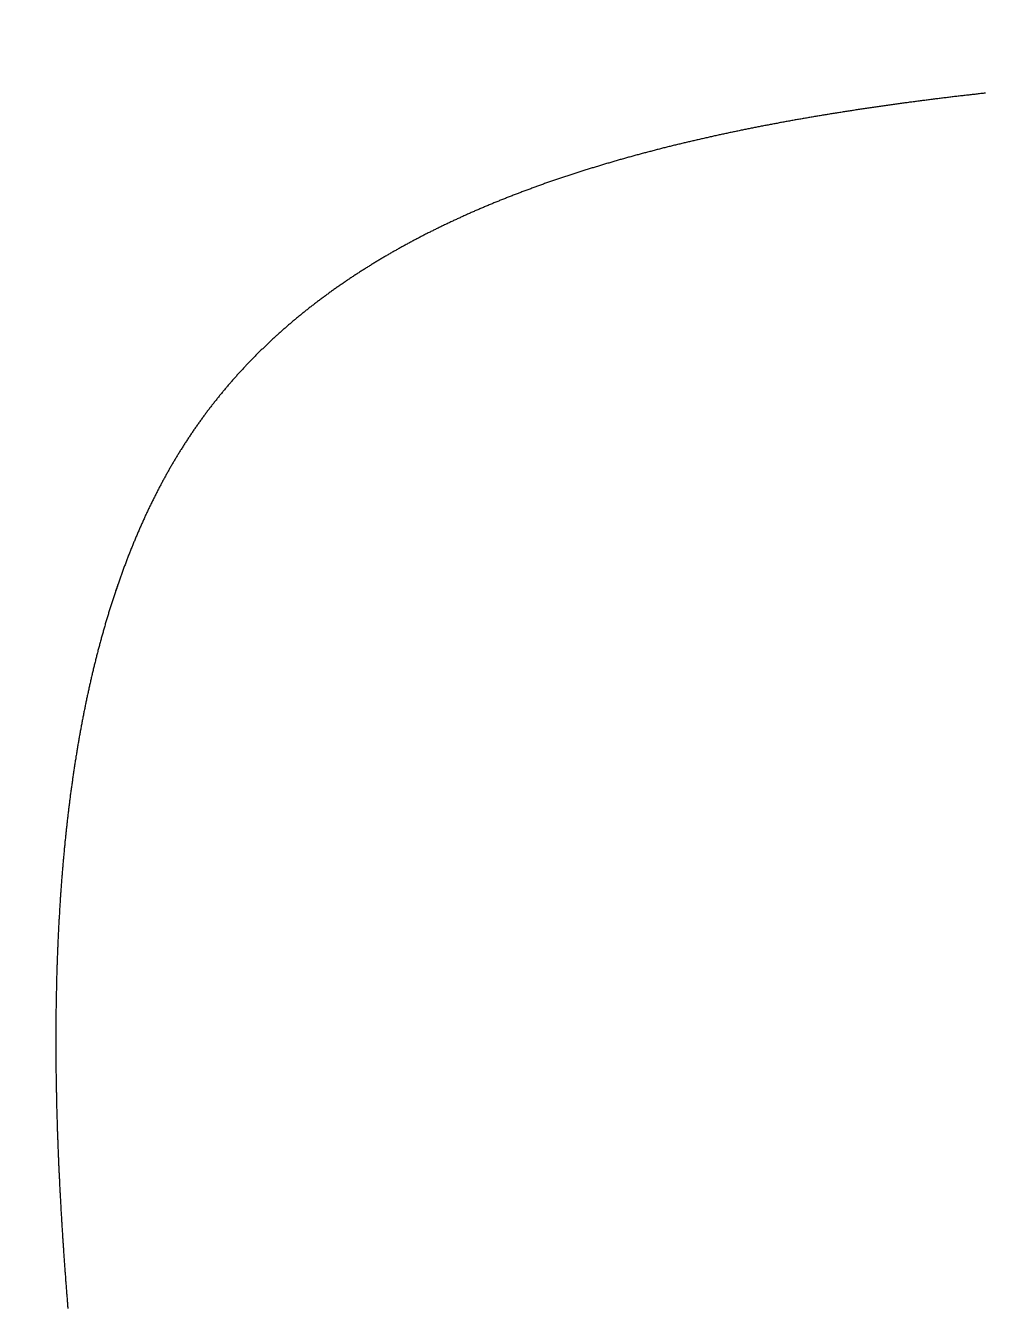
# Model space of a CAD drawing. Header units: millimetres. Extents: x 88 to 97873, y 32 to 55088.
# Drawn here: x 48862.303 to 48864.169, y 4954.889 to 4957.385 of the extents above; entities that cross this region are included whole.
import ezdxf

# ---------------------------------------------------------------- set-up
doc = ezdxf.new("R2010")
doc.units = ezdxf.units.MM
doc.header["$LTSCALE"] = 0.3

msp = doc.modelspace()

# ---------------------------------------------------------------- linework, layer by layer
msp.add_lwpolyline([(48864.1708, 4957.254), (48864.1684, 4957.2537), (48864.1661, 4957.2535), (48864.1638, 4957.2532), (48864.1615, 4957.253), (48864.1592, 4957.2527), (48864.1568, 4957.2524), (48864.1545, 4957.2522), (48864.1522, 4957.2519), (48864.1499, 4957.2516), (48864.1476, 4957.2514), (48864.1452, 4957.2511), (48864.1429, 4957.2509), (48864.1406, 4957.2506), (48864.1383, 4957.2503), (48864.136, 4957.2501), (48864.1337, 4957.2498), (48864.1313, 4957.2495), (48864.129, 4957.2492), (48864.1267, 4957.249), (48864.1244, 4957.2487), (48864.1221, 4957.2484), (48864.1198, 4957.2482), (48864.1175, 4957.2479), (48864.1152, 4957.2476), (48864.1128, 4957.2473), (48864.1105, 4957.2471), (48864.1082, 4957.2468), (48864.1059, 4957.2465), (48864.1036, 4957.2462), (48864.1013, 4957.246), (48864.099, 4957.2457), (48864.0967, 4957.2454), (48864.0944, 4957.2451), (48864.0921, 4957.2448), (48864.0898, 4957.2446), (48864.0875, 4957.2443), (48864.0852, 4957.244), (48864.0829, 4957.2437), (48864.0806, 4957.2434), (48864.0783, 4957.2431), (48864.076, 4957.2428), (48864.0737, 4957.2426), (48864.0714, 4957.2423), (48864.0691, 4957.242), (48864.0668, 4957.2417), (48864.0645, 4957.2414), (48864.0622, 4957.2411), (48864.0599, 4957.2408), (48864.0576, 4957.2405), (48864.0553, 4957.2402), (48864.053, 4957.2399), (48864.0507, 4957.2396), (48864.0484, 4957.2394), (48864.0461, 4957.2391), (48864.0438, 4957.2388), (48864.0415, 4957.2385), (48864.0392, 4957.2382), (48864.0369, 4957.2379), (48864.0347, 4957.2376), (48864.0324, 4957.2373), (48864.0301, 4957.237), (48864.0278, 4957.2367), (48864.0255, 4957.2364), (48864.0232, 4957.2361), (48864.0209, 4957.2357), (48864.0186, 4957.2354), (48864.0164, 4957.2351), (48864.0141, 4957.2348), (48864.0118, 4957.2345), (48864.0095, 4957.2342), (48864.0072, 4957.2339), (48864.0049, 4957.2336), (48864.0027, 4957.2333), (48864.0004, 4957.233), (48863.9981, 4957.2327), (48863.9958, 4957.2323), (48863.9936, 4957.232), (48863.9913, 4957.2317), (48863.989, 4957.2314), (48863.9867, 4957.2311), (48863.9844, 4957.2308), (48863.9822, 4957.2304), (48863.9799, 4957.2301), (48863.9776, 4957.2298), (48863.9754, 4957.2295), (48863.9731, 4957.2292), (48863.9708, 4957.2288), (48863.9685, 4957.2285), (48863.9663, 4957.2282), (48863.964, 4957.2279), (48863.9617, 4957.2275), (48863.9595, 4957.2272), (48863.9572, 4957.2269), (48863.9549, 4957.2265), (48863.9527, 4957.2262), (48863.9504, 4957.2259), (48863.9481, 4957.2256), (48863.9459, 4957.2252), (48863.9436, 4957.2249), (48863.9414, 4957.2246), (48863.9391, 4957.2242), (48863.9368, 4957.2239), (48863.9346, 4957.2235), (48863.9323, 4957.2232), (48863.9301, 4957.2229), (48863.9278, 4957.2225), (48863.9255, 4957.2222), (48863.9233, 4957.2219), (48863.921, 4957.2215), (48863.9188, 4957.2212), (48863.9165, 4957.2208), (48863.9143, 4957.2205), (48863.912, 4957.2201), (48863.9098, 4957.2198), (48863.9075, 4957.2194), (48863.9053, 4957.2191), (48863.903, 4957.2187), (48863.9008, 4957.2184), (48863.8985, 4957.218), (48863.8963, 4957.2177), (48863.894, 4957.2173), (48863.8918, 4957.217), (48863.8896, 4957.2166), (48863.8873, 4957.2163), (48863.8851, 4957.2159), (48863.8828, 4957.2156), (48863.8806, 4957.2152), (48863.8783, 4957.2148), (48863.8761, 4957.2145), (48863.8739, 4957.2141), (48863.8716, 4957.2138), (48863.8694, 4957.2134), (48863.8672, 4957.213), (48863.8649, 4957.2127), (48863.8627, 4957.2123), (48863.8605, 4957.2119), (48863.8582, 4957.2116), (48863.856, 4957.2112), (48863.8538, 4957.2108), (48863.8515, 4957.2105), (48863.8493, 4957.2101), (48863.8471, 4957.2097), (48863.8448, 4957.2093), (48863.8426, 4957.209), (48863.8404, 4957.2086), (48863.8382, 4957.2082), (48863.8359, 4957.2078), (48863.8337, 4957.2075), (48863.8315, 4957.2071), (48863.8293, 4957.2067), (48863.8271, 4957.2063), (48863.8248, 4957.2059), (48863.8226, 4957.2055), (48863.8204, 4957.2052), (48863.8182, 4957.2048), (48863.816, 4957.2044), (48863.8138, 4957.204), (48863.8115, 4957.2036), (48863.8093, 4957.2032), (48863.8071, 4957.2028), (48863.8049, 4957.2024), (48863.8027, 4957.2021), (48863.8005, 4957.2017), (48863.7983, 4957.2013), (48863.7961, 4957.2009), (48863.7939, 4957.2005), (48863.7916, 4957.2001), (48863.7894, 4957.1997), (48863.7872, 4957.1993), (48863.785, 4957.1989), (48863.7828, 4957.1985), (48863.7806, 4957.1981), (48863.7784, 4957.1977), (48863.7762, 4957.1973), (48863.774, 4957.1969), (48863.7718, 4957.1965), (48863.7696, 4957.1961), (48863.7674, 4957.1956), (48863.7652, 4957.1952), (48863.763, 4957.1948), (48863.7609, 4957.1944), (48863.7587, 4957.194), (48863.7565, 4957.1936), (48863.7543, 4957.1932), (48863.7521, 4957.1928), (48863.7499, 4957.1923), (48863.7477, 4957.1919), (48863.7455, 4957.1915), (48863.7433, 4957.1911), (48863.7412, 4957.1907), (48863.739, 4957.1902), (48863.7368, 4957.1898), (48863.7346, 4957.1894), (48863.7324, 4957.189), (48863.7302, 4957.1885), (48863.7281, 4957.1881), (48863.7259, 4957.1877), (48863.7237, 4957.1873), (48863.7215, 4957.1868), (48863.7194, 4957.1864), (48863.7172, 4957.186), (48863.715, 4957.1855), (48863.7128, 4957.1851), (48863.7107, 4957.1847), (48863.7085, 4957.1842), (48863.7063, 4957.1838), (48863.7042, 4957.1833), (48863.702, 4957.1829), (48863.6998, 4957.1825), (48863.6977, 4957.182), (48863.6955, 4957.1816), (48863.6933, 4957.1811), (48863.6912, 4957.1807), (48863.689, 4957.1802), (48863.6868, 4957.1798), (48863.6847, 4957.1793), (48863.6825, 4957.1789), (48863.6804, 4957.1784), (48863.6782, 4957.178), (48863.676, 4957.1775), (48863.6739, 4957.1771), (48863.6717, 4957.1766), (48863.6696, 4957.1762), (48863.6674, 4957.1757), (48863.6653, 4957.1753), (48863.6631, 4957.1748), (48863.661, 4957.1743), (48863.6588, 4957.1739), (48863.6567, 4957.1734), (48863.6546, 4957.1729), (48863.6524, 4957.1725), (48863.6503, 4957.172), (48863.6481, 4957.1715), (48863.646, 4957.1711), (48863.6438, 4957.1706), (48863.6417, 4957.1701), (48863.6396, 4957.1697), (48863.6374, 4957.1692), (48863.6353, 4957.1687), (48863.6332, 4957.1682), (48863.631, 4957.1678), (48863.6289, 4957.1673), (48863.6268, 4957.1668), (48863.6246, 4957.1663), (48863.6225, 4957.1658), (48863.6204, 4957.1653), (48863.6182, 4957.1649), (48863.6161, 4957.1644), (48863.614, 4957.1639), (48863.6119, 4957.1634), (48863.6097, 4957.1629), (48863.6076, 4957.1624), (48863.6055, 4957.1619), (48863.6034, 4957.1614), (48863.6013, 4957.1609), (48863.5991, 4957.1605), (48863.597, 4957.16), (48863.5949, 4957.1595), (48863.5928, 4957.159), (48863.5907, 4957.1585), (48863.5886, 4957.158), (48863.5865, 4957.1575), (48863.5844, 4957.157), (48863.5823, 4957.1564), (48863.5801, 4957.1559), (48863.578, 4957.1554), (48863.5759, 4957.1549), (48863.5738, 4957.1544), (48863.5717, 4957.1539), (48863.5696, 4957.1534), (48863.5675, 4957.1529), (48863.5654, 4957.1524), (48863.5633, 4957.1519), (48863.5612, 4957.1513), (48863.5591, 4957.1508), (48863.557, 4957.1503), (48863.555, 4957.1498), (48863.5529, 4957.1493), (48863.5508, 4957.1487), (48863.5487, 4957.1482), (48863.5466, 4957.1477), (48863.5445, 4957.1472), (48863.5424, 4957.1466), (48863.5403, 4957.1461), (48863.5382, 4957.1456), (48863.5362, 4957.145), (48863.5341, 4957.1445), (48863.532, 4957.144), (48863.5299, 4957.1434), (48863.5278, 4957.1429), (48863.5258, 4957.1424), (48863.5237, 4957.1418), (48863.5216, 4957.1413), (48863.5195, 4957.1407), (48863.5175, 4957.1402), (48863.5154, 4957.1397), (48863.5133, 4957.1391), (48863.5113, 4957.1386), (48863.5092, 4957.138), (48863.5071, 4957.1375), (48863.5051, 4957.1369), (48863.503, 4957.1364), (48863.5009, 4957.1358), (48863.4989, 4957.1353), (48863.4968, 4957.1347), (48863.4948, 4957.1341), (48863.4927, 4957.1336), (48863.4906, 4957.133), (48863.4886, 4957.1325), (48863.4865, 4957.1319), (48863.4845, 4957.1313), (48863.4824, 4957.1308), (48863.4804, 4957.1302), (48863.4783, 4957.1296), (48863.4763, 4957.1291), (48863.4742, 4957.1285), (48863.4722, 4957.1279), (48863.4702, 4957.1274), (48863.4681, 4957.1268), (48863.4661, 4957.1262), (48863.464, 4957.1256), (48863.462, 4957.125), (48863.46, 4957.1245), (48863.4579, 4957.1239), (48863.4559, 4957.1233), (48863.4538, 4957.1227), (48863.4518, 4957.1221), (48863.4498, 4957.1215), (48863.4478, 4957.121), (48863.4457, 4957.1204), (48863.4437, 4957.1198), (48863.4417, 4957.1192), (48863.4396, 4957.1186), (48863.4376, 4957.118), (48863.4356, 4957.1174), (48863.4336, 4957.1168), (48863.4316, 4957.1162), (48863.4295, 4957.1156), (48863.4275, 4957.115), (48863.4255, 4957.1144), (48863.4235, 4957.1138), (48863.4215, 4957.1132), (48863.4195, 4957.1126), (48863.4175, 4957.112), (48863.4155, 4957.1114), (48863.4134, 4957.1108), (48863.4114, 4957.1102), (48863.4094, 4957.1095), (48863.4074, 4957.1089), (48863.4054, 4957.1083), (48863.4034, 4957.1077), (48863.4014, 4957.1071), (48863.3994, 4957.1065), (48863.3974, 4957.1058), (48863.3954, 4957.1052), (48863.3934, 4957.1046), (48863.3914, 4957.104), (48863.3895, 4957.1033), (48863.3875, 4957.1027), (48863.3855, 4957.1021), (48863.3835, 4957.1014), (48863.3815, 4957.1008), (48863.3795, 4957.1002), (48863.3775, 4957.0995), (48863.3756, 4957.0989), (48863.3736, 4957.0983), (48863.3716, 4957.0976), (48863.3696, 4957.097), (48863.3676, 4957.0963), (48863.3657, 4957.0957), (48863.3637, 4957.0951), (48863.3617, 4957.0944), (48863.3597, 4957.0938), (48863.3578, 4957.0931), (48863.3558, 4957.0925), (48863.3538, 4957.0918), (48863.3519, 4957.0912), (48863.3499, 4957.0905), (48863.348, 4957.0898), (48863.346, 4957.0892), (48863.344, 4957.0885), (48863.3421, 4957.0879), (48863.3401, 4957.0872), (48863.3382, 4957.0865), (48863.3362, 4957.0859), (48863.3343, 4957.0852), (48863.3323, 4957.0845), (48863.3303, 4957.0839), (48863.3284, 4957.0832), (48863.3265, 4957.0825), (48863.3245, 4957.0818), (48863.3226, 4957.0812), (48863.3206, 4957.0805), (48863.3187, 4957.0798), (48863.3167, 4957.0791), (48863.3148, 4957.0785), (48863.3129, 4957.0778), (48863.3109, 4957.0771), (48863.309, 4957.0764), (48863.3071, 4957.0757), (48863.3051, 4957.075), (48863.3032, 4957.0743), (48863.3013, 4957.0736), (48863.2993, 4957.0729), (48863.2974, 4957.0722), (48863.2955, 4957.0716), (48863.2936, 4957.0709), (48863.2917, 4957.0702), (48863.2897, 4957.0695), (48863.2878, 4957.0687), (48863.2859, 4957.068), (48863.284, 4957.0673), (48863.2821, 4957.0666), (48863.2802, 4957.0659), (48863.2782, 4957.0652), (48863.2763, 4957.0645), (48863.2744, 4957.0638), (48863.2725, 4957.0631), (48863.2706, 4957.0624), (48863.2687, 4957.0616), (48863.2668, 4957.0609), (48863.2649, 4957.0602), (48863.263, 4957.0595), (48863.2611, 4957.0588), (48863.2592, 4957.058), (48863.2573, 4957.0573), (48863.2554, 4957.0566), (48863.2535, 4957.0558), (48863.2517, 4957.0551), (48863.2498, 4957.0544), (48863.2479, 4957.0536), (48863.246, 4957.0529), (48863.2441, 4957.0522), (48863.2422, 4957.0514), (48863.2403, 4957.0507), (48863.2385, 4957.0499), (48863.2366, 4957.0492), (48863.2347, 4957.0485), (48863.2328, 4957.0477), (48863.231, 4957.047), (48863.2291, 4957.0462), (48863.2272, 4957.0455), (48863.2254, 4957.0447), (48863.2235, 4957.044), (48863.2216, 4957.0432), (48863.2198, 4957.0424), (48863.2179, 4957.0417), (48863.216, 4957.0409), (48863.2142, 4957.0402), (48863.2123, 4957.0394), (48863.2105, 4957.0386), (48863.2086, 4957.0379), (48863.2068, 4957.0371), (48863.2049, 4957.0363), (48863.2031, 4957.0355), (48863.2012, 4957.0348), (48863.1994, 4957.034), (48863.1975, 4957.0332), (48863.1957, 4957.0324), (48863.1938, 4957.0317), (48863.192, 4957.0309), (48863.1902, 4957.0301), (48863.1883, 4957.0293), (48863.1865, 4957.0285), (48863.1847, 4957.0277), (48863.1828, 4957.0269), (48863.181, 4957.0261), (48863.1792, 4957.0254), (48863.1773, 4957.0246), (48863.1755, 4957.0238), (48863.1737, 4957.023), (48863.1719, 4957.0222), (48863.1701, 4957.0214), (48863.1682, 4957.0206), (48863.1664, 4957.0198), (48863.1646, 4957.0189), (48863.1628, 4957.0181), (48863.161, 4957.0173), (48863.1592, 4957.0165), (48863.1574, 4957.0157), (48863.1555, 4957.0149), (48863.1537, 4957.0141), (48863.1519, 4957.0133), (48863.1501, 4957.0124), (48863.1483, 4957.0116), (48863.1465, 4957.0108), (48863.1447, 4957.01), (48863.1429, 4957.0091), (48863.1411, 4957.0083), (48863.1394, 4957.0075), (48863.1376, 4957.0067), (48863.1358, 4957.0058), (48863.134, 4957.005), (48863.1322, 4957.0041), (48863.1304, 4957.0033), (48863.1286, 4957.0025), (48863.1269, 4957.0016), (48863.1251, 4957.0008), (48863.1233, 4956.9999), (48863.1215, 4956.9991), (48863.1198, 4956.9982), (48863.118, 4956.9974), (48863.1162, 4956.9965), (48863.1144, 4956.9957), (48863.1127, 4956.9948), (48863.1109, 4956.994), (48863.1091, 4956.9931), (48863.1074, 4956.9923), (48863.1056, 4956.9914), (48863.1039, 4956.9905), (48863.1021, 4956.9897), (48863.1003, 4956.9888), (48863.0986, 4956.9879), (48863.0968, 4956.9871), (48863.0951, 4956.9862), (48863.0933, 4956.9853), (48863.0916, 4956.9844), (48863.0899, 4956.9836), (48863.0881, 4956.9827), (48863.0864, 4956.9818), (48863.0846, 4956.9809), (48863.0829, 4956.98), (48863.0812, 4956.9792), (48863.0794, 4956.9783), (48863.0777, 4956.9774), (48863.076, 4956.9765), (48863.0742, 4956.9756), (48863.0725, 4956.9747), (48863.0708, 4956.9738), (48863.0691, 4956.9729), (48863.0673, 4956.972), (48863.0656, 4956.9711), (48863.0639, 4956.9702), (48863.0622, 4956.9693), (48863.0605, 4956.9684), (48863.0587, 4956.9675), (48863.057, 4956.9666), (48863.0553, 4956.9657), (48863.0536, 4956.9647), (48863.0519, 4956.9638), (48863.0502, 4956.9629), (48863.0485, 4956.962), (48863.0468, 4956.9611), (48863.0451, 4956.9601), (48863.0434, 4956.9592), (48863.0417, 4956.9583), (48863.04, 4956.9574), (48863.0383, 4956.9564), (48863.0366, 4956.9555), (48863.0349, 4956.9546), (48863.0333, 4956.9536), (48863.0316, 4956.9527), (48863.0299, 4956.9518), (48863.0282, 4956.9508), (48863.0265, 4956.9499), (48863.0249, 4956.9489), (48863.0232, 4956.948), (48863.0215, 4956.947), (48863.0198, 4956.9461), (48863.0182, 4956.9451), (48863.0165, 4956.9442), (48863.0148, 4956.9432), (48863.0132, 4956.9423), (48863.0115, 4956.9413), (48863.0098, 4956.9404), (48863.0082, 4956.9394), (48863.0065, 4956.9384), (48863.0049, 4956.9375), (48863.0032, 4956.9365), (48863.0016, 4956.9355), (48862.9999, 4956.9346), (48862.9983, 4956.9336), (48862.9966, 4956.9326), (48862.995, 4956.9316), (48862.9933, 4956.9307), (48862.9917, 4956.9297), (48862.9901, 4956.9287), (48862.9884, 4956.9277), (48862.9868, 4956.9267), (48862.9852, 4956.9257), (48862.9835, 4956.9247), (48862.9819, 4956.9237), (48862.9803, 4956.9228), (48862.9786, 4956.9218), (48862.977, 4956.9208), (48862.9754, 4956.9198), (48862.9738, 4956.9188), (48862.9722, 4956.9178), (48862.9705, 4956.9168), (48862.9689, 4956.9157), (48862.9673, 4956.9147), (48862.9657, 4956.9137), (48862.9641, 4956.9127), (48862.9625, 4956.9117), (48862.9609, 4956.9107), (48862.9593, 4956.9097), (48862.9577, 4956.9086), (48862.9561, 4956.9076), (48862.9545, 4956.9066), (48862.9529, 4956.9056), (48862.9513, 4956.9045), (48862.9497, 4956.9035), (48862.9481, 4956.9025), (48862.9465, 4956.9015), (48862.9449, 4956.9004), (48862.9434, 4956.8994), (48862.9418, 4956.8983), (48862.9402, 4956.8973), (48862.9386, 4956.8963), (48862.9371, 4956.8952), (48862.9355, 4956.8942), (48862.9339, 4956.8931), (48862.9323, 4956.8921), (48862.9308, 4956.891), (48862.9292, 4956.89), (48862.9276, 4956.8889), (48862.9261, 4956.8878), (48862.9245, 4956.8868), (48862.923, 4956.8857), (48862.9214, 4956.8847), (48862.9199, 4956.8836), (48862.9183, 4956.8825), (48862.9167, 4956.8815), (48862.9152, 4956.8804), (48862.9137, 4956.8793), (48862.9121, 4956.8782), (48862.9106, 4956.8772), (48862.909, 4956.8761), (48862.9075, 4956.875), (48862.906, 4956.8739), (48862.9044, 4956.8728), (48862.9029, 4956.8717), (48862.9014, 4956.8707), (48862.8998, 4956.8696), (48862.8983, 4956.8685), (48862.8968, 4956.8674), (48862.8953, 4956.8663), (48862.8937, 4956.8652), (48862.8922, 4956.8641), (48862.8907, 4956.863), (48862.8892, 4956.8619), (48862.8877, 4956.8608), (48862.8862, 4956.8597), (48862.8847, 4956.8585), (48862.8832, 4956.8574), (48862.8817, 4956.8563), (48862.8802, 4956.8552), (48862.8787, 4956.8541), (48862.8772, 4956.853), (48862.8757, 4956.8518), (48862.8742, 4956.8507), (48862.8727, 4956.8496), (48862.8712, 4956.8485), (48862.8697, 4956.8473), (48862.8682, 4956.8462), (48862.8667, 4956.8451), (48862.8652, 4956.8439), (48862.8638, 4956.8428), (48862.8623, 4956.8416), (48862.8608, 4956.8405), (48862.8593, 4956.8394), (48862.8579, 4956.8382), (48862.8564, 4956.8371), (48862.8549, 4956.8359), (48862.8535, 4956.8348), (48862.852, 4956.8336), (48862.8506, 4956.8324), (48862.8491, 4956.8313), (48862.8476, 4956.8301), (48862.8462, 4956.829), (48862.8447, 4956.8278), (48862.8433, 4956.8266), (48862.8418, 4956.8255), (48862.8404, 4956.8243), (48862.8389, 4956.8231), (48862.8375, 4956.8219), (48862.8361, 4956.8208), (48862.8346, 4956.8196), (48862.8332, 4956.8184), (48862.8318, 4956.8172), (48862.8303, 4956.816), (48862.8289, 4956.8148), (48862.8275, 4956.8136), (48862.826, 4956.8125), (48862.8246, 4956.8113), (48862.8232, 4956.8101), (48862.8218, 4956.8089), (48862.8204, 4956.8077), (48862.819, 4956.8065), (48862.8175, 4956.8053), (48862.8161, 4956.8041), (48862.8147, 4956.8028), (48862.8133, 4956.8016), (48862.8119, 4956.8004), (48862.8105, 4956.7992), (48862.8091, 4956.798), (48862.8077, 4956.7968), (48862.8063, 4956.7955), (48862.8049, 4956.7943), (48862.8035, 4956.7931), (48862.8022, 4956.7919), (48862.8008, 4956.7906), (48862.7994, 4956.7894), (48862.798, 4956.7882), (48862.7966, 4956.7869), (48862.7952, 4956.7857), (48862.7939, 4956.7845), (48862.7925, 4956.7832), (48862.7911, 4956.782), (48862.7898, 4956.7807), (48862.7884, 4956.7795), (48862.787, 4956.7782), (48862.7857, 4956.777), (48862.7843, 4956.7757), (48862.7829, 4956.7745), (48862.7816, 4956.7732), (48862.7802, 4956.7719), (48862.7789, 4956.7707), (48862.7775, 4956.7694), (48862.7762, 4956.7682), (48862.7749, 4956.7669), (48862.7735, 4956.7656), (48862.7722, 4956.7643), (48862.7708, 4956.7631), (48862.7695, 4956.7618), (48862.7682, 4956.7605), (48862.7668, 4956.7592), (48862.7655, 4956.7579), (48862.7642, 4956.7566), (48862.7629, 4956.7554), (48862.7615, 4956.7541), (48862.7602, 4956.7528), (48862.7589, 4956.7515), (48862.7576, 4956.7502), (48862.7563, 4956.7489), (48862.755, 4956.7476), (48862.7536, 4956.7463), (48862.7523, 4956.745), (48862.751, 4956.7437), (48862.7497, 4956.7423), (48862.7484, 4956.741), (48862.7471, 4956.7397), (48862.7458, 4956.7384), (48862.7445, 4956.7371), (48862.7433, 4956.7358), (48862.742, 4956.7344), (48862.7407, 4956.7331), (48862.7394, 4956.7318), (48862.7381, 4956.7305), (48862.7368, 4956.7291), (48862.7356, 4956.7278), (48862.7343, 4956.7264), (48862.733, 4956.7251), (48862.7317, 4956.7238), (48862.7305, 4956.7224), (48862.7292, 4956.7211), (48862.7279, 4956.7197), (48862.7267, 4956.7184), (48862.7254, 4956.717), (48862.7242, 4956.7157), (48862.7229, 4956.7143), (48862.7217, 4956.713), (48862.7204, 4956.7116), (48862.7192, 4956.7102), (48862.7179, 4956.7089), (48862.7167, 4956.7075), (48862.7154, 4956.7061), (48862.7142, 4956.7048), (48862.713, 4956.7034), (48862.7117, 4956.702), (48862.7105, 4956.7006), (48862.7093, 4956.6992), (48862.7081, 4956.6979), (48862.7068, 4956.6965), (48862.7056, 4956.6951), (48862.7044, 4956.6937), (48862.7032, 4956.6923), (48862.702, 4956.6909), (48862.7007, 4956.6895), (48862.6995, 4956.6881), (48862.6983, 4956.6867), (48862.6971, 4956.6853), (48862.6959, 4956.6839), (48862.6947, 4956.6825), (48862.6935, 4956.6811), (48862.6923, 4956.6797), (48862.6911, 4956.6782), (48862.6899, 4956.6768), (48862.6888, 4956.6754), (48862.6876, 4956.674), (48862.6864, 4956.6726), (48862.6852, 4956.6711), (48862.684, 4956.6697), (48862.6829, 4956.6683), (48862.6817, 4956.6668), (48862.6805, 4956.6654), (48862.6793, 4956.664), (48862.6782, 4956.6625), (48862.677, 4956.6611), (48862.6758, 4956.6596), (48862.6747, 4956.6582), (48862.6735, 4956.6567), (48862.6724, 4956.6553), (48862.6712, 4956.6538), (48862.6701, 4956.6524), (48862.6689, 4956.6509), (48862.6678, 4956.6495), (48862.6666, 4956.648), (48862.6655, 4956.6465), (48862.6644, 4956.6451), (48862.6632, 4956.6436), (48862.6621, 4956.6421), (48862.661, 4956.6406), (48862.6598, 4956.6392), (48862.6587, 4956.6377), (48862.6576, 4956.6362), (48862.6565, 4956.6347), (48862.6553, 4956.6332), (48862.6542, 4956.6317), (48862.6531, 4956.6302), (48862.652, 4956.6287), (48862.6509, 4956.6273), (48862.6498, 4956.6258), (48862.6487, 4956.6243), (48862.6476, 4956.6227), (48862.6465, 4956.6212), (48862.6454, 4956.6197), (48862.6443, 4956.6182), (48862.6432, 4956.6167), (48862.6421, 4956.6152), (48862.641, 4956.6137), (48862.6399, 4956.6122), (48862.6389, 4956.6106), (48862.6378, 4956.6091), (48862.6367, 4956.6076), (48862.6356, 4956.6061), (48862.6346, 4956.6045), (48862.6335, 4956.603), (48862.6324, 4956.6015), (48862.6314, 4956.5999), (48862.6303, 4956.5984), (48862.6292, 4956.5968), (48862.6282, 4956.5953), (48862.6271, 4956.5937), (48862.6261, 4956.5922), (48862.625, 4956.5906), (48862.624, 4956.5891), (48862.6229, 4956.5875), (48862.6219, 4956.586), (48862.6209, 4956.5844), (48862.6198, 4956.5828), (48862.6188, 4956.5813), (48862.6178, 4956.5797), (48862.6167, 4956.5781), (48862.6157, 4956.5765), (48862.6147, 4956.575), (48862.6137, 4956.5734), (48862.6126, 4956.5718), (48862.6116, 4956.5702), (48862.6106, 4956.5686), (48862.6096, 4956.567), (48862.6086, 4956.5654), (48862.6076, 4956.5639), (48862.6066, 4956.5623), (48862.6056, 4956.5607), (48862.6046, 4956.5591), (48862.6036, 4956.5575), (48862.6026, 4956.5558), (48862.6016, 4956.5542), (48862.6006, 4956.5526), (48862.5996, 4956.551), (48862.5986, 4956.5494), (48862.5977, 4956.5478), (48862.5967, 4956.5462), (48862.5957, 4956.5445), (48862.5947, 4956.5429), (48862.5938, 4956.5413), (48862.5928, 4956.5397), (48862.5918, 4956.538), (48862.5909, 4956.5364), (48862.5899, 4956.5348), (48862.5889, 4956.5331), (48862.588, 4956.5315), (48862.587, 4956.5298), (48862.5861, 4956.5282), (48862.5851, 4956.5266), (48862.5842, 4956.5249), (48862.5832, 4956.5233), (48862.5823, 4956.5216), (48862.5813, 4956.5199), (48862.5804, 4956.5183), (48862.5795, 4956.5166), (48862.5785, 4956.515), (48862.5776, 4956.5133), (48862.5767, 4956.5116), (48862.5757, 4956.51), (48862.5748, 4956.5083), (48862.5739, 4956.5066), (48862.573, 4956.5049), (48862.5721, 4956.5033), (48862.5712, 4956.5016), (48862.5702, 4956.4999), (48862.5693, 4956.4982), (48862.5684, 4956.4965), (48862.5675, 4956.4948), (48862.5666, 4956.4931), (48862.5657, 4956.4914), (48862.5648, 4956.4898), (48862.5639, 4956.4881), (48862.563, 4956.4864), (48862.5621, 4956.4847), (48862.5613, 4956.4829), (48862.5604, 4956.4812), (48862.5595, 4956.4795), (48862.5586, 4956.4778), (48862.5577, 4956.4761), (48862.5569, 4956.4744), (48862.556, 4956.4727), (48862.5551, 4956.471), (48862.5542, 4956.4692), (48862.5534, 4956.4675), (48862.5525, 4956.4658), (48862.5517, 4956.4641), (48862.5508, 4956.4623), (48862.5499, 4956.4606), (48862.5491, 4956.4589), (48862.5482, 4956.4571), (48862.5474, 4956.4554), (48862.5465, 4956.4536), (48862.5457, 4956.4519), (48862.5448, 4956.4502), (48862.544, 4956.4484), (48862.5432, 4956.4467), (48862.5423, 4956.4449), (48862.5415, 4956.4432), (48862.5407, 4956.4414), (48862.5398, 4956.4396), (48862.539, 4956.4379), (48862.5382, 4956.4361), (48862.5374, 4956.4344), (48862.5365, 4956.4326), (48862.5357, 4956.4308), (48862.5349, 4956.4291), (48862.5341, 4956.4273), (48862.5333, 4956.4255), (48862.5325, 4956.4237), (48862.5317, 4956.422), (48862.5309, 4956.4202), (48862.5301, 4956.4184), (48862.5293, 4956.4166), (48862.5285, 4956.4148), (48862.5277, 4956.413), (48862.5269, 4956.4113), (48862.5261, 4956.4095), (48862.5253, 4956.4077), (48862.5245, 4956.4059), (48862.5237, 4956.4041), (48862.5229, 4956.4023), (48862.5222, 4956.4005), (48862.5214, 4956.3987), (48862.5206, 4956.3969), (48862.5198, 4956.3951), (48862.5191, 4956.3932), (48862.5183, 4956.3914), (48862.5175, 4956.3896), (48862.5168, 4956.3878), (48862.516, 4956.386), (48862.5153, 4956.3842), (48862.5145, 4956.3823), (48862.5137, 4956.3805), (48862.513, 4956.3787), (48862.5122, 4956.3769), (48862.5115, 4956.375), (48862.5107, 4956.3732), (48862.51, 4956.3714), (48862.5093, 4956.3695), (48862.5085, 4956.3677), (48862.5078, 4956.3659), (48862.5071, 4956.364), (48862.5063, 4956.3622), (48862.5056, 4956.3603), (48862.5049, 4956.3585), (48862.5041, 4956.3566), (48862.5034, 4956.3548), (48862.5027, 4956.3529), (48862.502, 4956.3511), (48862.5013, 4956.3492), (48862.5005, 4956.3474), (48862.4998, 4956.3455), (48862.4991, 4956.3437), (48862.4984, 4956.3418), (48862.4977, 4956.3399), (48862.497, 4956.3381), (48862.4963, 4956.3362), (48862.4956, 4956.3343), (48862.4949, 4956.3325), (48862.4942, 4956.3306), (48862.4935, 4956.3287), (48862.4928, 4956.3268), (48862.4921, 4956.3249), (48862.4914, 4956.3231), (48862.4908, 4956.3212), (48862.4901, 4956.3193), (48862.4894, 4956.3174), (48862.4887, 4956.3155), (48862.488, 4956.3136), (48862.4874, 4956.3117), (48862.4867, 4956.3098), (48862.486, 4956.308), (48862.4854, 4956.3061), (48862.4847, 4956.3042), (48862.484, 4956.3023), (48862.4834, 4956.3004), (48862.4827, 4956.2984), (48862.482, 4956.2965), (48862.4814, 4956.2946), (48862.4807, 4956.2927), (48862.4801, 4956.2908), (48862.4794, 4956.2889), (48862.4788, 4956.287), (48862.4781, 4956.2851), (48862.4775, 4956.2831), (48862.4769, 4956.2812), (48862.4762, 4956.2793), (48862.4756, 4956.2774), (48862.475, 4956.2755), (48862.4743, 4956.2735), (48862.4737, 4956.2716), (48862.4731, 4956.2697), (48862.4724, 4956.2677), (48862.4718, 4956.2658), (48862.4712, 4956.2639), (48862.4706, 4956.2619), (48862.47, 4956.26), (48862.4693, 4956.2581), (48862.4687, 4956.2561), (48862.4681, 4956.2542), (48862.4675, 4956.2522), (48862.4669, 4956.2503), (48862.4663, 4956.2483), (48862.4657, 4956.2464), (48862.4651, 4956.2444), (48862.4645, 4956.2425), (48862.4639, 4956.2405), (48862.4633, 4956.2386), (48862.4627, 4956.2366), (48862.4621, 4956.2346), (48862.4615, 4956.2327), (48862.4609, 4956.2307), (48862.4604, 4956.2287), (48862.4598, 4956.2268), (48862.4592, 4956.2248), (48862.4586, 4956.2228), (48862.458, 4956.2209), (48862.4575, 4956.2189), (48862.4569, 4956.2169), (48862.4563, 4956.2149), (48862.4557, 4956.213), (48862.4552, 4956.211), (48862.4546, 4956.209), (48862.4541, 4956.207), (48862.4535, 4956.205), (48862.4529, 4956.203), (48862.4524, 4956.2011), (48862.4518, 4956.1991), (48862.4513, 4956.1971), (48862.4507, 4956.1951), (48862.4502, 4956.1931), (48862.4496, 4956.1911), (48862.4491, 4956.1891), (48862.4485, 4956.1871), (48862.448, 4956.1851), (48862.4475, 4956.1831), (48862.4469, 4956.1811), (48862.4464, 4956.1791), (48862.4458, 4956.1771), (48862.4453, 4956.1751), (48862.4448, 4956.1731), (48862.4443, 4956.1711), (48862.4437, 4956.169), (48862.4432, 4956.167), (48862.4427, 4956.165), (48862.4422, 4956.163), (48862.4417, 4956.161), (48862.4411, 4956.159), (48862.4406, 4956.1569), (48862.4401, 4956.1549), (48862.4396, 4956.1529), (48862.4391, 4956.1509), (48862.4386, 4956.1488), (48862.4381, 4956.1468), (48862.4376, 4956.1448), (48862.4371, 4956.1427), (48862.4366, 4956.1407), (48862.4361, 4956.1387), (48862.4356, 4956.1366), (48862.4351, 4956.1346), (48862.4346, 4956.1326), (48862.4341, 4956.1305), (48862.4336, 4956.1285), (48862.4331, 4956.1264), (48862.4327, 4956.1244), (48862.4322, 4956.1223), (48862.4317, 4956.1203), (48862.4312, 4956.1183), (48862.4307, 4956.1162), (48862.4303, 4956.1142), (48862.4298, 4956.1121), (48862.4293, 4956.11), (48862.4289, 4956.108), (48862.4284, 4956.1059), (48862.4279, 4956.1039), (48862.4275, 4956.1018), (48862.427, 4956.0998), (48862.4266, 4956.0977), (48862.4261, 4956.0956), (48862.4256, 4956.0936), (48862.4252, 4956.0915), (48862.4247, 4956.0894), (48862.4243, 4956.0874), (48862.4238, 4956.0853), (48862.4234, 4956.0832), (48862.4229, 4956.0811), (48862.4225, 4956.0791), (48862.4221, 4956.077), (48862.4216, 4956.0749), (48862.4212, 4956.0728), (48862.4208, 4956.0708), (48862.4203, 4956.0687), (48862.4199, 4956.0666), (48862.4195, 4956.0645), (48862.419, 4956.0624), (48862.4186, 4956.0603), (48862.4182, 4956.0582), (48862.4178, 4956.0562), (48862.4173, 4956.0541), (48862.4169, 4956.052), (48862.4165, 4956.0499), (48862.4161, 4956.0478), (48862.4157, 4956.0457), (48862.4153, 4956.0436), (48862.4149, 4956.0415), (48862.4145, 4956.0394), (48862.414, 4956.0373), (48862.4136, 4956.0352), (48862.4132, 4956.0331), (48862.4128, 4956.031), (48862.4124, 4956.0289), (48862.412, 4956.0268), (48862.4116, 4956.0247), (48862.4113, 4956.0226), (48862.4109, 4956.0204), (48862.4105, 4956.0183), (48862.4101, 4956.0162), (48862.4097, 4956.0141), (48862.4093, 4956.012), (48862.4089, 4956.0099), (48862.4086, 4956.0078), (48862.4082, 4956.0056), (48862.4078, 4956.0035), (48862.4074, 4956.0014), (48862.407, 4955.9993), (48862.4067, 4955.9971), (48862.4063, 4955.995), (48862.4059, 4955.9929), (48862.4056, 4955.9908), (48862.4052, 4955.9886), (48862.4048, 4955.9865), (48862.4045, 4955.9844), (48862.4041, 4955.9822), (48862.4038, 4955.9801), (48862.4034, 4955.978), (48862.403, 4955.9758), (48862.4027, 4955.9737), (48862.4023, 4955.9716), (48862.402, 4955.9694), (48862.4016, 4955.9673), (48862.4013, 4955.9651), (48862.4009, 4955.963), (48862.4006, 4955.9609), (48862.4003, 4955.9587), (48862.3999, 4955.9566), (48862.3996, 4955.9544), (48862.3993, 4955.9523), (48862.3989, 4955.9501), (48862.3986, 4955.948), (48862.3983, 4955.9458), (48862.3979, 4955.9437), (48862.3976, 4955.9415), (48862.3973, 4955.9394), (48862.3969, 4955.9372), (48862.3966, 4955.9351), (48862.3963, 4955.9329), (48862.396, 4955.9307), (48862.3957, 4955.9286), (48862.3953, 4955.9264), (48862.395, 4955.9243), (48862.3947, 4955.9221), (48862.3944, 4955.9199), (48862.3941, 4955.9178), (48862.3938, 4955.9156), (48862.3935, 4955.9134), (48862.3932, 4955.9113), (48862.3929, 4955.9091), (48862.3926, 4955.9069), (48862.3923, 4955.9048), (48862.392, 4955.9026), (48862.3917, 4955.9004), (48862.3914, 4955.8982), (48862.3911, 4955.8961), (48862.3908, 4955.8939), (48862.3905, 4955.8917), (48862.3902, 4955.8895), (48862.3899, 4955.8874), (48862.3897, 4955.8852), (48862.3894, 4955.883), (48862.3891, 4955.8808), (48862.3888, 4955.8786), (48862.3885, 4955.8764), (48862.3882, 4955.8743), (48862.388, 4955.8721), (48862.3877, 4955.8699), (48862.3874, 4955.8677), (48862.3872, 4955.8655), (48862.3869, 4955.8633), (48862.3866, 4955.8611), (48862.3864, 4955.8589), (48862.3861, 4955.8567), (48862.3858, 4955.8545), (48862.3856, 4955.8524), (48862.3853, 4955.8502), (48862.385, 4955.848), (48862.3848, 4955.8458), (48862.3845, 4955.8436), (48862.3843, 4955.8414), (48862.384, 4955.8392), (48862.3838, 4955.837), (48862.3835, 4955.8348), (48862.3833, 4955.8326), (48862.383, 4955.8304), (48862.3828, 4955.8282), (48862.3826, 4955.826), (48862.3823, 4955.8237), (48862.3821, 4955.8215), (48862.3818, 4955.8193), (48862.3816, 4955.8171), (48862.3814, 4955.8149), (48862.3811, 4955.8127), (48862.3809, 4955.8105), (48862.3807, 4955.8083), (48862.3804, 4955.8061), (48862.3802, 4955.8039), (48862.38, 4955.8016), (48862.3798, 4955.7994), (48862.3795, 4955.7972), (48862.3793, 4955.795), (48862.3791, 4955.7928), (48862.3789, 4955.7906), (48862.3787, 4955.7883), (48862.3784, 4955.7861), (48862.3782, 4955.7839), (48862.378, 4955.7817), (48862.3778, 4955.7795), (48862.3776, 4955.7772), (48862.3774, 4955.775), (48862.3772, 4955.7728), (48862.377, 4955.7706), (48862.3768, 4955.7683), (48862.3766, 4955.7661), (48862.3764, 4955.7639), (48862.3762, 4955.7616), (48862.376, 4955.7594), (48862.3758, 4955.7572), (48862.3756, 4955.755), (48862.3754, 4955.7527), (48862.3752, 4955.7505), (48862.375, 4955.7483), (48862.3748, 4955.746), (48862.3746, 4955.7438), (48862.3745, 4955.7416), (48862.3743, 4955.7393), (48862.3741, 4955.7371), (48862.3739, 4955.7348), (48862.3737, 4955.7326), (48862.3736, 4955.7304), (48862.3734, 4955.7281), (48862.3732, 4955.7259), (48862.373, 4955.7236), (48862.3729, 4955.7214), (48862.3727, 4955.7192), (48862.3725, 4955.7169), (48862.3723, 4955.7147), (48862.3722, 4955.7124), (48862.372, 4955.7102), (48862.3718, 4955.7079), (48862.3717, 4955.7057), (48862.3715, 4955.7034), (48862.3714, 4955.7012), (48862.3712, 4955.6989), (48862.371, 4955.6967), (48862.3709, 4955.6944), (48862.3707, 4955.6922), (48862.3706, 4955.6899), (48862.3704, 4955.6877), (48862.3703, 4955.6854), (48862.3701, 4955.6832), (48862.37, 4955.6809), (48862.3698, 4955.6787), (48862.3697, 4955.6764), (48862.3696, 4955.6742), (48862.3694, 4955.6719), (48862.3693, 4955.6697), (48862.3691, 4955.6674), (48862.369, 4955.6651), (48862.3689, 4955.6629), (48862.3687, 4955.6606), (48862.3686, 4955.6584), (48862.3685, 4955.6561), (48862.3683, 4955.6538), (48862.3682, 4955.6516), (48862.3681, 4955.6493), (48862.3679, 4955.6471), (48862.3678, 4955.6448), (48862.3677, 4955.6425), (48862.3676, 4955.6403), (48862.3674, 4955.638), (48862.3673, 4955.6357), (48862.3672, 4955.6335), (48862.3671, 4955.6312), (48862.367, 4955.6289), (48862.3669, 4955.6267), (48862.3667, 4955.6244), (48862.3666, 4955.6221), (48862.3665, 4955.6199), (48862.3664, 4955.6176), (48862.3663, 4955.6153), (48862.3662, 4955.6131), (48862.3661, 4955.6108), (48862.366, 4955.6085), (48862.3659, 4955.6062), (48862.3658, 4955.604), (48862.3657, 4955.6017), (48862.3656, 4955.5994), (48862.3655, 4955.5972), (48862.3654, 4955.5949), (48862.3653, 4955.5926), (48862.3652, 4955.5903), (48862.3651, 4955.5881), (48862.365, 4955.5858), (48862.3649, 4955.5835), (48862.3648, 4955.5812), (48862.3648, 4955.5789), (48862.3647, 4955.5767), (48862.3646, 4955.5744), (48862.3645, 4955.5721), (48862.3644, 4955.5698), (48862.3643, 4955.5676), (48862.3643, 4955.5653), (48862.3642, 4955.563), (48862.3641, 4955.5607), (48862.364, 4955.5584), (48862.3639, 4955.5561), (48862.3639, 4955.5539), (48862.3638, 4955.5516), (48862.3637, 4955.5493), (48862.3637, 4955.547), (48862.3636, 4955.5447), (48862.3635, 4955.5424), (48862.3635, 4955.5402), (48862.3634, 4955.5379), (48862.3633, 4955.5356), (48862.3633, 4955.5333), (48862.3632, 4955.531), (48862.3631, 4955.5287), (48862.3631, 4955.5264), (48862.363, 4955.5242), (48862.363, 4955.5219), (48862.3629, 4955.5196), (48862.3629, 4955.5173), (48862.3628, 4955.515), (48862.3628, 4955.5127), (48862.3627, 4955.5104), (48862.3627, 4955.5081), (48862.3626, 4955.5059), (48862.3626, 4955.5036), (48862.3625, 4955.5013), (48862.3625, 4955.499), (48862.3624, 4955.4967), (48862.3624, 4955.4944), (48862.3623, 4955.4921), (48862.3623, 4955.4898), (48862.3623, 4955.4875), (48862.3622, 4955.4852), (48862.3622, 4955.4829), (48862.3622, 4955.4806), (48862.3621, 4955.4784), (48862.3621, 4955.4761), (48862.3621, 4955.4738), (48862.362, 4955.4715), (48862.362, 4955.4692), (48862.362, 4955.4669), (48862.3619, 4955.4646), (48862.3619, 4955.4623), (48862.3619, 4955.46), (48862.3619, 4955.4577), (48862.3618, 4955.4554), (48862.3618, 4955.4531), (48862.3618, 4955.4508), (48862.3618, 4955.4485), (48862.3618, 4955.4462), (48862.3618, 4955.4439), (48862.3617, 4955.4416), (48862.3617, 4955.4393), (48862.3617, 4955.437), (48862.3617, 4955.4347), (48862.3617, 4955.4324), (48862.3617, 4955.4301), (48862.3617, 4955.4278), (48862.3617, 4955.4255), (48862.3617, 4955.4232), (48862.3616, 4955.4209), (48862.3616, 4955.4186), (48862.3616, 4955.4163), (48862.3616, 4955.414), (48862.3616, 4955.4117), (48862.3616, 4955.4094), (48862.3616, 4955.4071), (48862.3616, 4955.4048), (48862.3616, 4955.4025), (48862.3616, 4955.4002), (48862.3617, 4955.3979), (48862.3617, 4955.3956), (48862.3617, 4955.3933), (48862.3617, 4955.391), (48862.3617, 4955.3887), (48862.3617, 4955.3864), (48862.3617, 4955.3841), (48862.3617, 4955.3818), (48862.3617, 4955.3795), (48862.3617, 4955.3772), (48862.3618, 4955.3749), (48862.3618, 4955.3726), (48862.3618, 4955.3703), (48862.3618, 4955.368), (48862.3618, 4955.3657), (48862.3619, 4955.3634), (48862.3619, 4955.3611), (48862.3619, 4955.3588), (48862.3619, 4955.3565), (48862.362, 4955.3542), (48862.362, 4955.3519), (48862.362, 4955.3496), (48862.362, 4955.3473), (48862.3621, 4955.345), (48862.3621, 4955.3427), (48862.3621, 4955.3404), (48862.3622, 4955.3381), (48862.3622, 4955.3358), (48862.3622, 4955.3335), (48862.3623, 4955.3312), (48862.3623, 4955.3289), (48862.3623, 4955.3266), (48862.3624, 4955.3243), (48862.3624, 4955.322), (48862.3625, 4955.3197), (48862.3625, 4955.3174), (48862.3625, 4955.3151), (48862.3626, 4955.3128), (48862.3626, 4955.3105), (48862.3627, 4955.3082), (48862.3627, 4955.3059), (48862.3628, 4955.3036), (48862.3628, 4955.3013), (48862.3629, 4955.2989), (48862.3629, 4955.2966), (48862.363, 4955.2943), (48862.363, 4955.292), (48862.3631, 4955.2897), (48862.3631, 4955.2874), (48862.3632, 4955.2851), (48862.3632, 4955.2828), (48862.3633, 4955.2805), (48862.3633, 4955.2782), (48862.3634, 4955.2759), (48862.3635, 4955.2736), (48862.3635, 4955.2713), (48862.3636, 4955.269), (48862.3637, 4955.2667), (48862.3637, 4955.2644), (48862.3638, 4955.2621), (48862.3638, 4955.2598), (48862.3639, 4955.2575), (48862.364, 4955.2552), (48862.364, 4955.2529), (48862.3641, 4955.2506), (48862.3642, 4955.2483), (48862.3643, 4955.246), (48862.3643, 4955.2437), (48862.3644, 4955.2414), (48862.3645, 4955.2391), (48862.3645, 4955.2368), (48862.3646, 4955.2345), (48862.3647, 4955.2322), (48862.3648, 4955.2299), (48862.3649, 4955.2276), (48862.3649, 4955.2253), (48862.365, 4955.223), (48862.3651, 4955.2207), (48862.3652, 4955.2184), (48862.3653, 4955.2161), (48862.3653, 4955.2138), (48862.3654, 4955.2115), (48862.3655, 4955.2092), (48862.3656, 4955.2069), (48862.3657, 4955.2046), (48862.3658, 4955.2023), (48862.3659, 4955.2), (48862.366, 4955.1977), (48862.366, 4955.1954), (48862.3661, 4955.1931), (48862.3662, 4955.1908), (48862.3663, 4955.1885), (48862.3664, 4955.1862), (48862.3665, 4955.1839), (48862.3666, 4955.1816), (48862.3667, 4955.1793), (48862.3668, 4955.177), (48862.3669, 4955.1748), (48862.367, 4955.1725), (48862.3671, 4955.1702), (48862.3672, 4955.1679), (48862.3673, 4955.1656), (48862.3674, 4955.1633), (48862.3675, 4955.161), (48862.3676, 4955.1587), (48862.3677, 4955.1564), (48862.3678, 4955.1541), (48862.3679, 4955.1518), (48862.368, 4955.1495), (48862.3681, 4955.1472), (48862.3682, 4955.1449), (48862.3684, 4955.1426), (48862.3685, 4955.1404), (48862.3686, 4955.1381), (48862.3687, 4955.1358), (48862.3688, 4955.1335), (48862.3689, 4955.1312), (48862.369, 4955.1289), (48862.3691, 4955.1266), (48862.3693, 4955.1243), (48862.3694, 4955.122), (48862.3695, 4955.1197), (48862.3696, 4955.1175), (48862.3697, 4955.1152), (48862.3698, 4955.1129), (48862.37, 4955.1106), (48862.3701, 4955.1083), (48862.3702, 4955.106), (48862.3703, 4955.1037), (48862.3705, 4955.1015), (48862.3706, 4955.0992), (48862.3707, 4955.0969), (48862.3708, 4955.0946), (48862.371, 4955.0923), (48862.3711, 4955.09), (48862.3712, 4955.0877), (48862.3713, 4955.0855), (48862.3715, 4955.0832), (48862.3716, 4955.0809), (48862.3717, 4955.0786), (48862.3719, 4955.0763), (48862.372, 4955.0741), (48862.3721, 4955.0718), (48862.3723, 4955.0695), (48862.3724, 4955.0672), (48862.3725, 4955.0649), (48862.3727, 4955.0627), (48862.3728, 4955.0604), (48862.3729, 4955.0581), (48862.3731, 4955.0558), (48862.3732, 4955.0535), (48862.3734, 4955.0513), (48862.3735, 4955.049), (48862.3736, 4955.0467), (48862.3738, 4955.0444), (48862.3739, 4955.0422), (48862.3741, 4955.0399), (48862.3742, 4955.0376), (48862.3744, 4955.0353), (48862.3745, 4955.0331), (48862.3746, 4955.0308), (48862.3748, 4955.0285), (48862.3749, 4955.0263), (48862.3751, 4955.024), (48862.3752, 4955.0217), (48862.3754, 4955.0194), (48862.3755, 4955.0172), (48862.3757, 4955.0149), (48862.3758, 4955.0126), (48862.376, 4955.0104), (48862.3761, 4955.0081), (48862.3763, 4955.0058), (48862.3764, 4955.0036), (48862.3766, 4955.0013), (48862.3768, 4954.999), (48862.3769, 4954.9968), (48862.3771, 4954.9945), (48862.3772, 4954.9923), (48862.3774, 4954.99), (48862.3775, 4954.9877), (48862.3777, 4954.9855), (48862.3779, 4954.9832), (48862.378, 4954.9809), (48862.3782, 4954.9787), (48862.3783, 4954.9764), (48862.3785, 4954.9742), (48862.3787, 4954.9719), (48862.3788, 4954.9696), (48862.379, 4954.9674), (48862.3792, 4954.9651), (48862.3793, 4954.9629), (48862.3795, 4954.9606), (48862.3797, 4954.9584), (48862.3798, 4954.9561), (48862.38, 4954.9539), (48862.3802, 4954.9516), (48862.3803, 4954.9494), (48862.3805, 4954.9471), (48862.3807, 4954.9449), (48862.3808, 4954.9426), (48862.381, 4954.9404), (48862.3812, 4954.9381), (48862.3813, 4954.9359), (48862.3815, 4954.9336), (48862.3817, 4954.9314), (48862.3819, 4954.9291), (48862.382, 4954.9269), (48862.3822, 4954.9246), (48862.3824, 4954.9224), (48862.3826, 4954.9201), (48862.3827, 4954.9179), (48862.3829, 4954.9156), (48862.3831, 4954.9134), (48862.3833, 4954.9112), (48862.3835, 4954.9089), (48862.3836, 4954.9067), (48862.3838, 4954.9044), (48862.384, 4954.9022), (48862.3842, 4954.9), (48862.3844, 4954.8977), (48862.3845, 4954.8955), (48862.3847, 4954.8933), (48862.3849, 4954.891), (48862.3851, 4954.8888)])
for radius in [18.5479, 14.363, 11.4141]:
    msp.add_circle((48866.9793, 4962.2533), radius)

doc.saveas('drawing.dxf')
